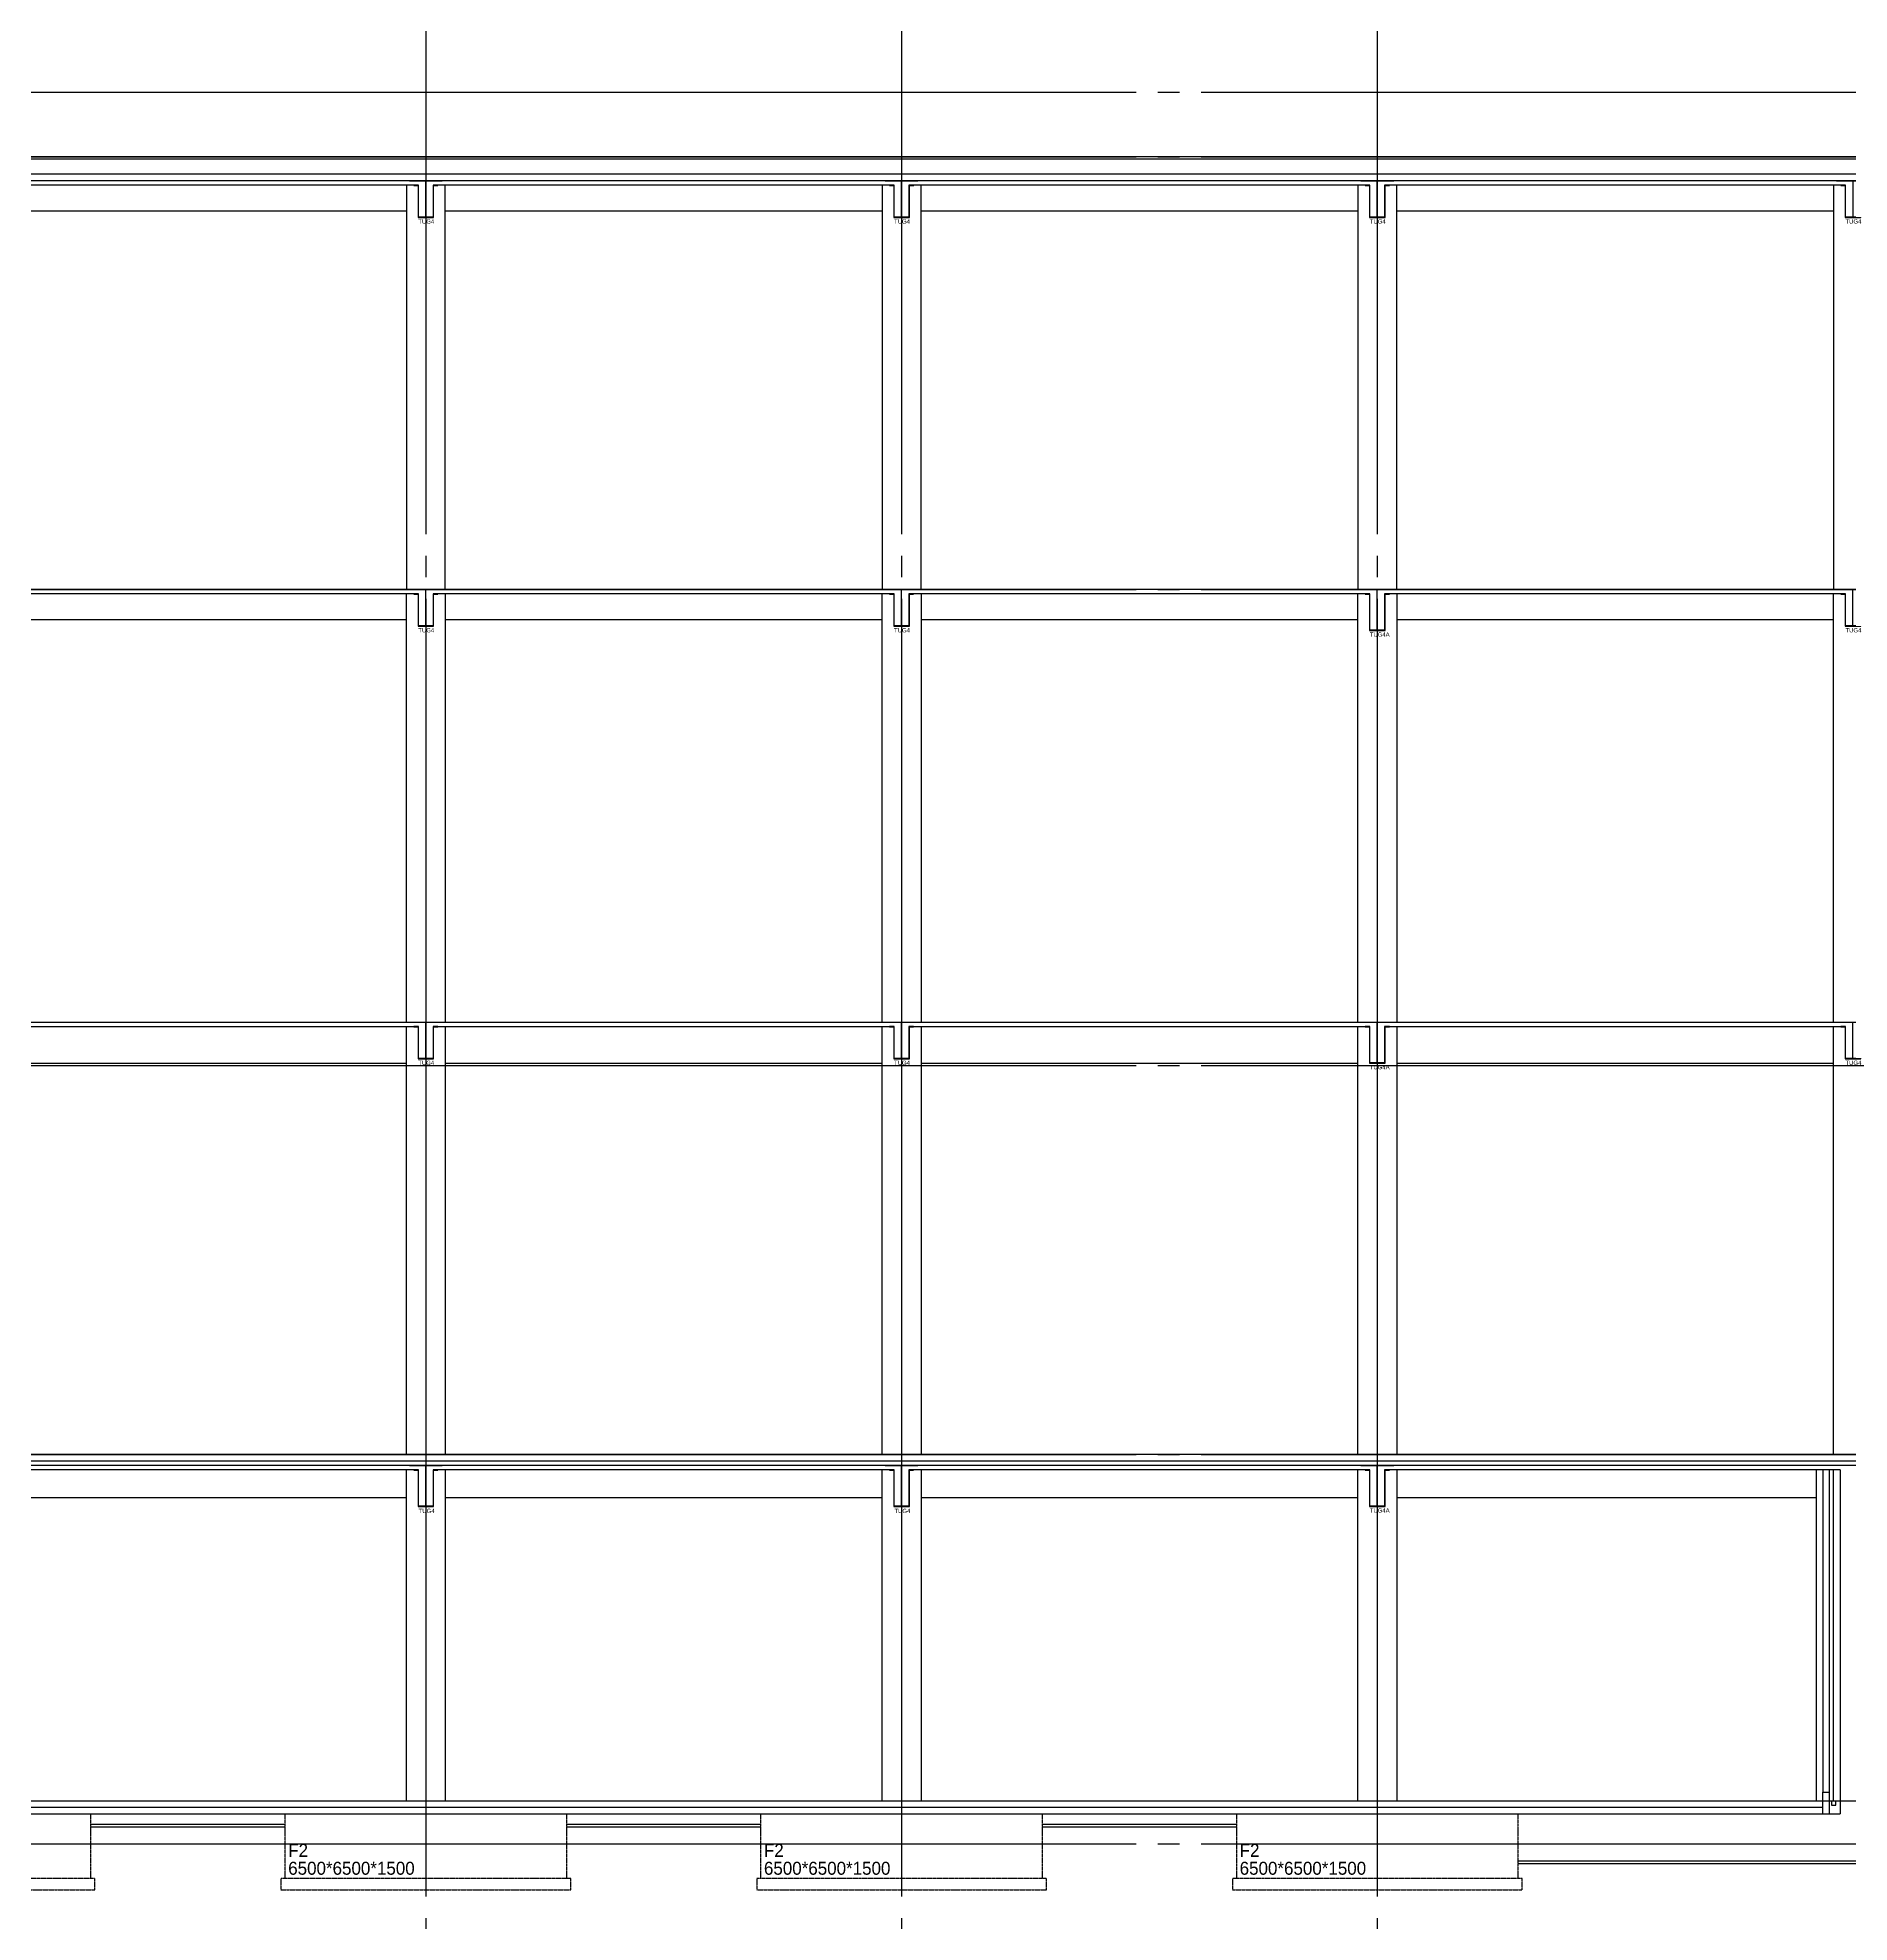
# Model space of a CAD drawing. Extents: x 152195838 to 323921156, y 365159662 to 730681027.
# Drawn here: x 160308532 to 160350422, y 365191252 to 365234821 of the extents above; entities that cross this region are included whole.
import ezdxf
from ezdxf.enums import TextEntityAlignment as Align

# ---------------------------------------------------------------- set-up
doc = ezdxf.new("R2010")
doc.units = 0
doc.header["$MEASUREMENT"] = 0
doc.linetypes.add('CEN', pattern=[63, 60, -1, 1, -1])
doc.linetypes.add('HIDDENX2', pattern=[0.75, 0.5, -0.25])
doc.layers.get('Defpoints').update_dxf_attribs({"linetype": 'CONTINUOUS'})
for name, color, linetype in [('4A.TEC CEN', 1, 'CEN'), ('4A.TEC 단열재', 252, 'CONTINUOUS'), ('4A.TEC 마감선 1', 6, 'CONTINUOUS'), ('4A.TEC 벽체 1', 2, 'CONTINUOUS'), ('4A.TEC 벽체 2', 3, 'CONTINUOUS'), ('ELE', 4, 'CONTINUOUS'), ('k-BESTO', 4, 'CONTINUOUS'), ('text', 3, 'CONTINUOUS'), ('㈜SE&C 기둥', 2, 'CONTINUOUS'), ('㈜SE&C 벽체 1', 2, 'CONTINUOUS'), ('㈜SE&C 벽체 4', 7, 'CONTINUOUS')]:
    doc.layers.add(name, color=color, linetype=linetype)
doc.layers.add('DEFPOINT', color=135, linetype='CONTINUOUS', plot=False)
doc.styles.add('돋움', font='')
doc.styles.get('돋움').set_extended_font_data('돋움')

# ---------------------------------------------------------------- blocks, each defined once
blk = doc.blocks.new('A$Cc40f49f7')
at = {"layer": 'Defpoints'}
for p, q in [((0, 1175), (760, 1175)), ((380, 225), (380, 1175))]:
    blk.add_line(p, q, dxfattribs=at)
at = {"layer": 'k-BESTO'}
for p, q in [((100, 1075), (100, 1065)), ((210, 1075), (100, 1075)), ((100, 1075), (100, 1075)), ((100, 1065), (200, 1065)), ((200, 1065), (200, 225)), ((210, 235), (210, 1075)), ((660, 1075), (550, 1075)), ((550, 1075), (550, 235)), ((560, 225), (560, 1065)), ((560, 1065), (660, 1065)), ((660, 1065), (660, 1075)), ((200, 225), (560, 225)), ((550, 235), (210, 235))]:
    blk.add_line(p, q, dxfattribs=at)
at = {"layer": 'DEFPOINT', "linetype": 'ByBlock', "style": '돋움'}
blk.add_text('TUG4', height=100, dxfattribs=at).set_placement((215, 124), align=Align.MIDDLE_LEFT)
blk = doc.blocks.new('zw$4995')
at = {"layer": 'Defpoints'}
for p, q in [((0, 1094), (760, 1094)), ((380, 144), (380, 1094))]:
    blk.add_line(p, q, dxfattribs=at)
at = {"layer": 'k-BESTO'}
for p, q in [((100, 994), (100, 984)), ((210, 994), (100, 994)), ((100, 994), (100, 994)), ((100, 984), (200, 984)), ((200, 984), (200, 144)), ((210, 154), (210, 994)), ((660, 994), (550, 994)), ((550, 994), (550, 154)), ((560, 144), (560, 984)), ((560, 984), (660, 984)), ((660, 984), (660, 994)), ((200, 144), (560, 144)), ((550, 154), (210, 154))]:
    blk.add_line(p, q, dxfattribs=at)
at = {"layer": 'DEFPOINT', "linetype": 'ByBlock', "style": '돋움'}
blk.add_text('TUG4A', height=100, dxfattribs=at).set_placement((206, 53), align=Align.MIDDLE_LEFT)
blk = doc.blocks.new('zw$280B')
at = {"layer": '4A.TEC 단열재'}
blk.add_line((111800, 7850, -1667), (250, 7850, -1667), dxfattribs=at)
at = {"layer": '4A.TEC 마감선 1'}
blk.add_line((111800, 8000, -1667), (250, 8000, -1667), dxfattribs=at)
at = {"layer": '4A.TEC 마감선 1', "elevation": -1667, "flags": 128}
blk.add_lwpolyline([(89650, 7650), (89650, 0)], dxfattribs=at)
at = {"layer": '4A.TEC 벽체 1', "elevation": -1667}
blk.add_lwpolyline([(90200, 7650), (90200, -300)], dxfattribs=at)
at = {"layer": '4A.TEC 벽체 2', "elevation": -1667, "flags": 128}
for points in [[(89800, 7650), (89800, 200)], [(89950, 7650), (89950, 200)]]:
    blk.add_lwpolyline(points, dxfattribs=at)
at = {"layer": '㈜SE&C 기둥', "color": 8, "ltscale": 0.5, "elevation": -1667}
for points in [[(57050, 0), (57050, 7650)], [(57950, 7650), (57950, 0)], [(68050, 0), (68050, 7650)], [(68950, 7650), (68950, 0)], [(79050, 0), (79050, 7650)], [(79950, 7650), (79950, 0)], [(90050, 0), (90050, 7650)]]:
    blk.add_lwpolyline(points, dxfattribs=at)
at = {"layer": '㈜SE&C 벽체 1'}
for p, q in [((112200, 7750, -1667), (50, 7750, -1667)), ((57330, 7650, -1667), (46670, 7650, -1667)), ((68330, 7650, -1667), (57670, 7650, -1667)), ((79330, 7650, -1667), (68670, 7650, -1667)), ((90200, 7650, -1667), (79670, 7650, -1667))]:
    blk.add_line(p, q, dxfattribs=at)
at = {"layer": '㈜SE&C 벽체 4'}
for p, q in [((57050, 7000, -1667), (46950, 7000, -1667)), ((68050, 7000, -1667), (57950, 7000, -1667)), ((79050, 7000, -1667), (68950, 7000, -1667)), ((89650, 7000, -1667), (79950, 7000, -1667))]:
    blk.add_line(p, q, dxfattribs=at)
at = {"layer": 'ELE'}
for name, p in [('A$Cc40f49f7', (57120, 6575, -1667)), ('A$Cc40f49f7', (68120, 6575, -1667)), ('zw$4995', (79120, 6656, -1667))]:
    blk.add_blockref(name, p, dxfattribs=at)
blk = doc.blocks.new('A$C9989e60b')
at = {"layer": 'Defpoints'}
for p, q in [((0, 1014), (760, 1014)), ((380, 164), (380, 1014))]:
    blk.add_line(p, q, dxfattribs=at)
at = {"layer": 'k-BESTO'}
for p, q in [((100, 914), (100, 904)), ((210, 914), (100, 914)), ((100, 914), (100, 914)), ((100, 904), (200, 904)), ((200, 904), (200, 164)), ((210, 174), (210, 914)), ((660, 914), (550, 914)), ((550, 914), (550, 174)), ((560, 164), (560, 904)), ((560, 904), (660, 904)), ((660, 904), (660, 914)), ((200, 164), (560, 164)), ((550, 174), (210, 174))]:
    blk.add_line(p, q, dxfattribs=at)
at = {"layer": 'DEFPOINT', "linetype": 'ByBlock', "style": '돋움'}
blk.add_text('TUG4', height=100, dxfattribs=at).set_placement((206, 73), align=Align.MIDDLE_LEFT)
blk = doc.blocks.new('zw$1B78')
at = {"layer": '㈜SE&C 기둥', "color": 8, "ltscale": 0.5, "elevation": -1667}
for points in [[(57050, 0), (57050, 9900)], [(57950, 9900), (57950, 0)], [(68050, 0), (68050, 9900)], [(68950, 9900), (68950, 0)], [(79050, 0), (79050, 9900)], [(79950, 9900), (79950, 0)], [(90050, 0), (90050, 9900)]]:
    blk.add_lwpolyline(points, dxfattribs=at)
at = {"layer": '㈜SE&C 벽체 1'}
for p, q in [((0, 10000, -1667), (102100, 10000, -1667)), ((46670, 9900, -1667), (57330, 9900, -1667)), ((57670, 9900, -1667), (68330, 9900, -1667)), ((68670, 9900, -1667), (79330, 9900, -1667)), ((79670, 9900, -1667), (90330, 9900, -1667))]:
    blk.add_line(p, q, dxfattribs=at)
at = {"layer": '㈜SE&C 벽체 4'}
for p, q in [((46950, 9050, -1667), (57050, 9050, -1667)), ((57950, 9050, -1667), (68050, 9050, -1667)), ((68950, 9050, -1667), (79050, 9050, -1667)), ((79950, 9050, -1667), (90050, 9050, -1667))]:
    blk.add_line(p, q, dxfattribs=at)
at = {"layer": 'ELE'}
for name, p in [('A$C9989e60b', (57120, 8986, -1667)), ('A$C9989e60b', (68120, 8986, -1667)), ('zw$4995', (79120, 8906, -1667)), ('A$C9989e60b', (90120, 8986, -1667))]:
    blk.add_blockref(name, p, dxfattribs=at)
blk = doc.blocks.new('A$C9a69253e')
at = {"layer": 'Defpoints'}
for p, q in [((0, 1014), (760, 1014)), ((380, 164), (380, 1014))]:
    blk.add_line(p, q, dxfattribs=at)
at = {"layer": 'k-BESTO'}
for p, q in [((100, 914), (100, 904)), ((210, 914), (100, 914)), ((100, 914), (100, 914)), ((100, 904), (200, 904)), ((200, 904), (200, 164)), ((210, 174), (210, 914)), ((660, 914), (550, 914)), ((550, 914), (550, 174)), ((560, 164), (560, 904)), ((560, 904), (660, 904)), ((660, 904), (660, 914)), ((200, 164), (560, 164)), ((550, 174), (210, 174))]:
    blk.add_line(p, q, dxfattribs=at)
at = {"layer": 'DEFPOINT', "linetype": 'ByBlock', "style": '돋움'}
blk.add_text('TUG4', height=100, dxfattribs=at).set_placement((206, 73), align=Align.MIDDLE_LEFT)
blk = doc.blocks.new('zw$BC68')
at = {"layer": '㈜SE&C 기둥', "color": 8, "ltscale": 0.5, "elevation": -1667}
for points in [[(57000, 0), (57000, 9900)], [(57900, 9900), (57900, 0)], [(68000, 0), (68000, 9900)], [(68900, 9900), (68900, 0)], [(79000, 0), (79000, 9900)], [(79900, 9900), (79900, 0)], [(90000, 0), (90000, 9900)]]:
    blk.add_lwpolyline(points, dxfattribs=at)
at = {"layer": '㈜SE&C 벽체 1'}
for p, q in [((101650, 10000, -1667), (23850, 10000, -1667)), ((57280, 9900, -1667), (46620, 9900, -1667)), ((68280, 9900, -1667), (57620, 9900, -1667)), ((79280, 9900, -1667), (68620, 9900, -1667)), ((90280, 9900, -1667), (79620, 9900, -1667))]:
    blk.add_line(p, q, dxfattribs=at)
at = {"layer": '㈜SE&C 벽체 4'}
for p, q in [((57000, 9300, -1667), (46900, 9300, -1667)), ((68000, 9300, -1667), (57900, 9300, -1667)), ((79000, 9300, -1667), (68900, 9300, -1667)), ((90000, 9300, -1667), (79900, 9300, -1667))]:
    blk.add_line(p, q, dxfattribs=at)
at = {"layer": 'ELE'}
for name, p in [('A$C9a69253e', (57070, 8986, -1667)), ('A$C9a69253e', (68070, 8986, -1667)), ('zw$4995', (79070, 8906, -1667)), ('A$C9a69253e', (90070, 8986, -1667))]:
    blk.add_blockref(name, p, dxfattribs=at)
blk = doc.blocks.new('A$C42906cf6')
at = {"layer": 'Defpoints'}
for p, q in [((0, 1014), (760, 1014)), ((380, 164), (380, 1014))]:
    blk.add_line(p, q, dxfattribs=at)
at = {"layer": 'k-BESTO'}
for p, q in [((100, 914), (100, 904)), ((210, 914), (100, 914)), ((100, 914), (100, 914)), ((100, 904), (200, 904)), ((200, 904), (200, 164)), ((210, 174), (210, 914)), ((660, 914), (550, 914)), ((550, 914), (550, 174)), ((560, 164), (560, 904)), ((560, 904), (660, 904)), ((660, 904), (660, 914)), ((200, 164), (560, 164)), ((550, 174), (210, 174))]:
    blk.add_line(p, q, dxfattribs=at)
at = {"layer": 'DEFPOINT', "linetype": 'ByBlock', "style": '돋움'}
blk.add_text('TUG4', height=100, dxfattribs=at).set_placement((206, 73), align=Align.MIDDLE_LEFT)
blk = doc.blocks.new('dwgCCD2')
at = {"layer": '4A.TEC 단열재'}
blk.add_line((77713, 9600), (213, 9600), dxfattribs=at)
at = {"layer": '4A.TEC 마감선 1', "color": 6, "ltscale": 0.5}
for p, q in [((77213, 10000), (713, 10000)), ((77213, 9950), (713, 9950))]:
    blk.add_line(p, q, dxfattribs=at)
at = {"layer": '㈜SE&C 기둥', "color": 8, "ltscale": 0.5}
for points in [[(33013, 9350), (33013, 0)], [(33913, 0), (33913, 9350)], [(44013, 9350), (44013, 0)], [(44913, 0), (44913, 9350)], [(55013, 9350), (55013, 0)], [(55913, 0), (55913, 9350)], [(66013, 9350), (66013, 0)]]:
    blk.add_lwpolyline(points, dxfattribs=at)
at = {"layer": '㈜SE&C 벽체 1'}
for p, q in [((77733, 9450), (193, 9450)), ((33293, 9350), (22633, 9350)), ((44293, 9350), (33633, 9350)), ((55293, 9350), (44633, 9350)), ((66293, 9350), (55633, 9350))]:
    blk.add_line(p, q, dxfattribs=at)
at = {"layer": '㈜SE&C 벽체 4'}
for p, q in [((33013, 8750), (22913, 8750)), ((44013, 8750), (33913, 8750)), ((55013, 8750), (44913, 8750)), ((66013, 8750), (55913, 8750))]:
    blk.add_line(p, q, dxfattribs=at)
at = {"layer": 'ELE'}
for p in [(33083, 8436), (44083, 8436), (55083, 8436), (66083, 8436)]:
    blk.add_blockref('A$C42906cf6', p, dxfattribs=at)
blk = doc.blocks.new('A$C81c9b9fe')
at = {"layer": '㈜SE&C 벽체 4', "linetype": 'HIDDENX2', "flags": 128}
for points in [[(6950, 2260), (6950, 760), (450, 760), (450, 2260), (6950, 2260)], [(450, 760), (350, 760), (350, 500), (7050, 500), (7050, 760), (6950, 760)]]:
    blk.add_lwpolyline(points, dxfattribs=at)
at = {"layer": 'DEFPOINT', "linetype": 'ByBlock', "style": '돋움'}
for s, p in [('F2', (518, 1412)), ('6500*6500*1500', (518, 998))]:
    blk.add_text(s, height=300, dxfattribs=at).set_placement(p, align=Align.MIDDLE_LEFT)

msp = doc.modelspace()

# ---------------------------------------------------------------- linework, layer by layer
at = {"layer": '4A.TEC CEN', "color": 8, "ltscale": 500}
for p, q in [((160209434.12, 365233563.33), (160440798.99, 365233563.33)), ((160209434.12, 365232063.33), (160440798.99, 365232063.33)), ((160209434.12, 365222063.33), (160440798.99, 365222063.33)), ((160209434.12, 365212063.33), (160440798.99, 365212063.33)), ((160209434.12, 365211063.33), (160440798.99, 365211063.33)), ((160209434.12, 365202063.33), (160440798.99, 365202063.33)), ((160209434.12, 365194063.33), (160440798.99, 365194063.33)), ((160209434.12, 365193063.33), (160440798.99, 365193063.33))]:
    msp.add_line(p, q, dxfattribs=at)
at = {"layer": '4A.TEC CEN', "color": 8, "ltscale": 500, "flags": 128}
for points in [[(160317506.95, 365253346.04), (160317506.95, 365183761.87)], [(160328506.95, 365253346.04), (160328506.95, 365183761.87)], [(160339506.95, 365253346.04), (160339506.95, 365183761.87)]]:
    msp.add_lwpolyline(points, dxfattribs=at)
at = {"layer": '4A.TEC 단열재'}
msp.add_lwpolyline([(160260106.95, 365193913.33), (160349806.95, 365193913.33)], dxfattribs=at)
at = {"layer": '4A.TEC 마감선 1'}
for points in [[(160260106.95, 365194063.33), (160349806.95, 365194063.33)], [(160349956.95, 365194063.33), (160350006.95, 365194063.33), (160350006.95, 365193963.33), (160350106.95, 365193963.33), (160350106.95, 365194063.33), (160350206.95, 365194063.33)]]:
    msp.add_lwpolyline(points, dxfattribs=at)
at = {"layer": '4A.TEC 벽체 1'}
msp.add_line((160351106.95, 365192663.33), (160342756.95, 365192663.33), dxfattribs=at)
at = {"layer": '4A.TEC 벽체 1', "flags": 128}
msp.add_lwpolyline([(160349806.95, 365193763.33), (160349806.95, 365194263.33), (160349956.95, 365194263.33), (160349956.95, 365193763.33)], dxfattribs=at)
at = {"layer": '4A.TEC 벽체 1'}
msp.add_lwpolyline([(160260106.95, 365193763.33), (160350206.95, 365193763.33)], dxfattribs=at)
at = {"layer": '㈜SE&C 벽체 1'}
for p, q in [((160314256.95, 365193513.33), (160309756.95, 365193513.33)), ((160325256.95, 365193513.33), (160320756.95, 365193513.33)), ((160336256.95, 365193513.33), (160331756.95, 365193513.33))]:
    msp.add_line(p, q, dxfattribs=at)
at = {"layer": '㈜SE&C 벽체 4'}
for p, q in [((160314256.95, 365193453.33), (160309756.95, 365193453.33)), ((160325256.95, 365193453.33), (160320756.95, 365193453.33)), ((160336256.95, 365193453.33), (160331756.95, 365193453.33)), ((160351206.95, 365192603.33), (160342756.95, 365192603.33))]:
    msp.add_line(p, q, dxfattribs=at)

# ---------------------------------------------------------------- block references
at = {"layer": 'ELE'}
for name, p in [('dwgCCD2', (160284044.21, 365222063.33)), ('A$C81c9b9fe', (160302806.94, 365191503.33)), ('A$C81c9b9fe', (160313806.94, 365191503.33)), ('A$C81c9b9fe', (160324806.94, 365191503.33)), ('A$C81c9b9fe', (160335806.94, 365191503.33))]:
    msp.add_blockref(name, p, dxfattribs=at)
at = {"layer": 'text'}
for name, p in [('zw$BC68', (160260056.95, 365212063.33, 1666.67)), ('zw$1B78', (160260006.95, 365202063.33, 1666.67)), ('zw$280B', (160260006.95, 365194063.33, 1666.67))]:
    msp.add_blockref(name, p, dxfattribs=at)

doc.saveas('drawing.dxf')
